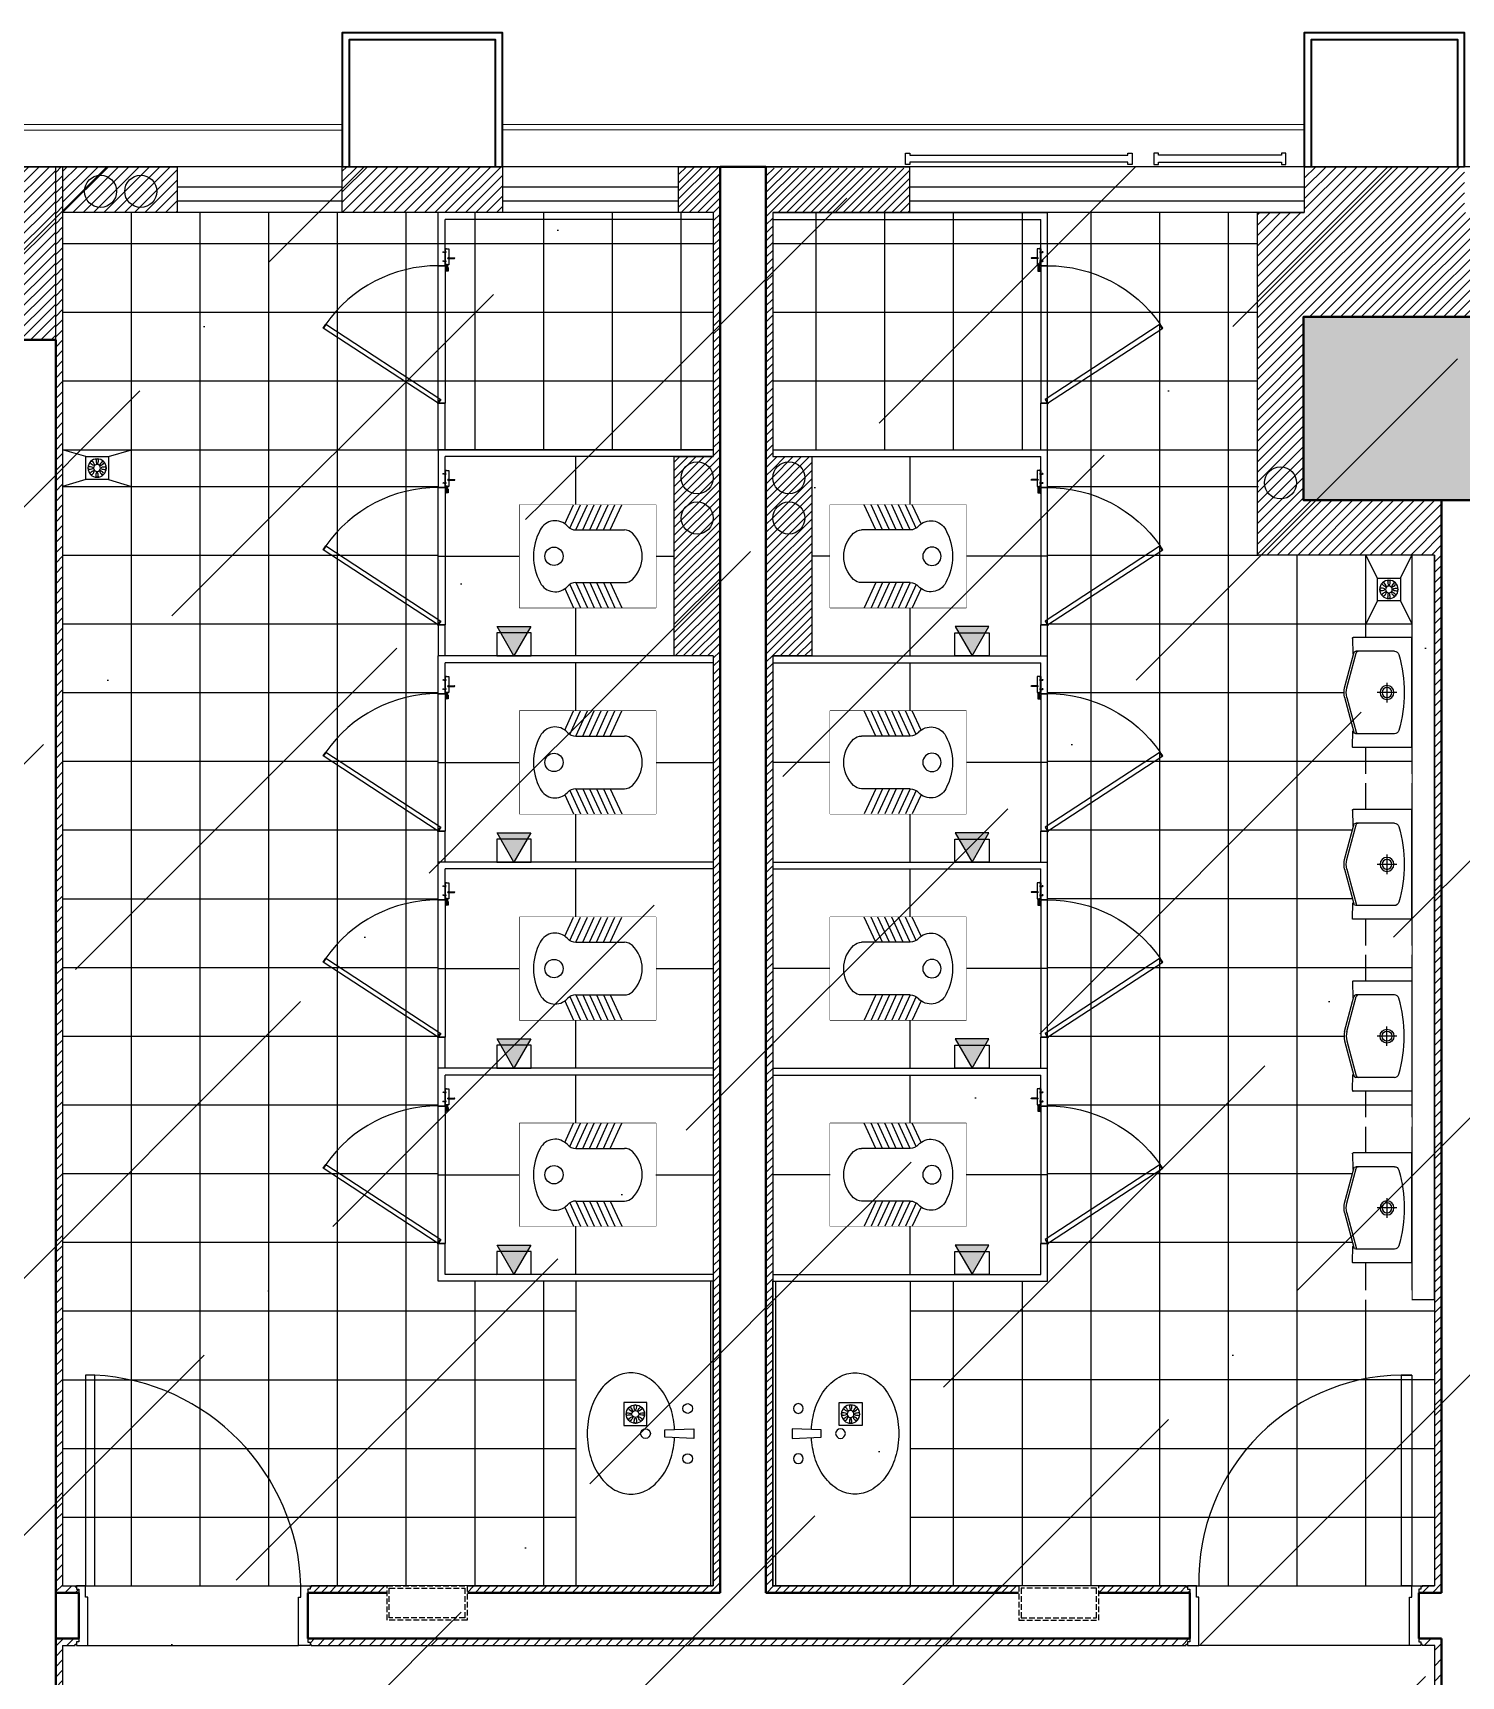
# Model space of a CAD drawing. Header units: millimetres. Extents: x 181055 to 256117, y -39966 to -14434.
# Drawn here: x 240617 to 246852, y -23078 to -15904 of the extents above; entities that cross this region are included whole.
import ezdxf

# ---------------------------------------------------------------- set-up
doc = ezdxf.new("R2010")
doc.units = ezdxf.units.MM
doc.header["$LTSCALE"] = 10
doc.linetypes.add('DASH', pattern=[0.35, 0.25, -0.1])
for name, color, linetype in [('C-窗帘_DWGshare.com', 2, 'Continuous'), ('DOOR_DWGshare.com', 31, 'Continuous'), ('E-DIM_DWGshare.com', 8, 'Continuous'), ('LVTRY_DWGshare.com', 6, 'Continuous'), ('P-0.13_DWGshare.com', 211, 'Continuous'), ('P-0.18_DWGshare.com', 5, 'Continuous'), ('p-地坪_DWGshare.com', 251, 'Continuous'), ('P-平面家具_DWGshare.com', 6, 'Continuous'), ('P-护窗栏杆_DWGshare.com', 211, 'Continuous'), ('P-洁具_DWGshare.com', 211, 'Continuous'), ('p-门套_DWGshare.com', 31, 'Continuous'), ('PUB_HATCH_DWGshare.com', 8, 'Continuous'), ('STAIR_DWGshare.com', 2, 'Continuous'), ('VPIPE-废水_DWGshare.com', 31, 'Continuous'), ('VPIPE-污水_DWGshare.com', 31, 'Continuous'), ('VPIPE-雨水_DWGshare.com', 7, 'Continuous'), ('WALL-隔墙_DWGshare.com', 5, 'Continuous'), ('装饰造型轮廓线_DWGshare.com', 5, 'Continuous')]:
    doc.layers.add(name, color=color, linetype=linetype)
for name, color, linetype, lineweight in [('WALL_DWGshare.com', 7, 'Continuous', 40), ('WINDOW_DWGshare.com', 4, 'Continuous', 18), ('型材层_DWGshare.com', 3, 'Continuous', 35)]:
    doc.layers.add(name, color=color, linetype=linetype, lineweight=lineweight)
pattern_1 = [(45, (133244.917, -562821.755), (-17.6776695, 17.6776695), [])]

# ---------------------------------------------------------------- blocks, each defined once
blk = doc.blocks.new('dd')
at = {"layer": 'WINDOW_DWGshare.com', "color": 1, "ltscale": 0.5}
for p, q in [((847084, -57563.4), (850584.1, -57563.4)), ((847084, -57587.4), (850584.1, -57587.4))]:
    blk.add_line(p, q, dxfattribs=at)
at = {"layer": 'WINDOW_DWGshare.com', "color": 1}
for p, q in [((851281.8, -57563.2), (854784.1, -57563.2)), ((851281.8, -57587.2), (854784.1, -57587.2)), ((851434.3, -57563.2), (854784.1, -57563.2)), ((851434.3, -57587.2), (854784.1, -57587.2))]:
    blk.add_line(p, q, dxfattribs=at)
at = {"layer": '型材层_DWGshare.com', "color": 1, "ltscale": 0.5}
for points in [[(851284.1, -57747.2), (851284.1, -57163.1), (850584.1, -57163.1), (850584.1, -57747.2)], [(855484.1, -57747.2), (855484.1, -57163.2), (854784.1, -57163.2), (854784.1, -57747.2)], [(851254.1, -57747.2), (851254.1, -57193.1), (850614.1, -57193.1), (850614.1, -57747.2)], [(855454.1, -57747.2), (855454.1, -57193.2), (854814.1, -57193.2), (854814.1, -57747.2)]]:
    blk.add_lwpolyline(points, dxfattribs=at)
blk = doc.blocks.new('asfgtrg')
at = {"layer": 'LVTRY_DWGshare.com', "color": 9, "lineweight": 0, "ltscale": 0.3}
blk.add_lwpolyline([(0, 0), (-595, 0), (-595, 450), (0, 450)], close=True, dxfattribs=at)
at = {"color": 9, "lineweight": 0, "ltscale": 0.3}
blk.add_wipeout([(0, 450), (-595, 450), (-595, 0), (0, 0)], dxfattribs=at).dxf.layer = 'LVTRY_DWGshare.com'
at = {"layer": 'LVTRY_DWGshare.com', "color": 251}
for p, q in [((-395.7, 340), (-445.7, 450)), ((-365.7, 340), (-415.7, 450)), ((-335.7, 340), (-385.7, 450)), ((-305.7, 340), (-355.7, 450)), ((-275.7, 340), (-325.7, 450)), ((-245.7, 340), (-295.7, 450)), ((-219.2, 347.6), (-265.7, 450)), ((-197.6, 366.2), (-235.7, 450)), ((-395.7, 110), (-445.7, 0)), ((-365.7, 110), (-415.7, 0)), ((-335.7, 110), (-385.7, 0)), ((-305.7, 110), (-355.7, 0)), ((-275.7, 110), (-325.7, 0)), ((-245.7, 110), (-295.7, 0)), ((-219.2, 102.4), (-265.7, 0)), ((-197.6, 83.8), (-235.7, 0))]:
    blk.add_line(p, q, dxfattribs=at)
at = {"layer": 'LVTRY_DWGshare.com', "color": 8}
for p, q in [((-245.7, 340), (-457.3, 340)), ((-245.7, 110), (-457.3, 110))]:
    blk.add_line(p, q, dxfattribs=at)
blk.add_circle((-150, 225), 40, dxfattribs=at)
for centre, radius, start, end in [((-155, 307.2), 72.8, 26.785, 137.60017), ((-394.8, 225), 140.2, 133.89974, 226.10026), ((-457.3, 290), 50, 90, 133.89974), ((-245.7, 390), 50, 270, 317.60017), ((-295.4, 225), 235.4, 330.75825, 29.24175), ((-457.3, 160), 50, 226.10026, 270), ((-245.7, 60), 50, 42.39983, 90), ((-155, 142.8), 72.8, 222.39983, 333.215)]:
    blk.add_arc(centre, radius, start, end, dxfattribs=at)
blk = doc.blocks.new('00555')
at = {"color": 8, "linetype": 'Continuous'}
for p, q in [((-4291512.9, 22511861), (-4291513.4, 22511861)), ((-4291512.9, 22511859.8), (-4291513.4, 22511859.8)), ((-4291512.9, 22511859.8), (-4291512.9, 22511861)), ((-4291511.1, 22511864.1), (-4291511.6, 22511864.1)), ((-4291511.1, 22511856.7), (-4291511.6, 22511856.7)), ((-4291511.1, 22511864.1), (-4291511.1, 22511856.7)), ((-4291511.1, 22511861.6), (-4291510.9, 22511861.6)), ((-4291510.9, 22511859.2), (-4291511.1, 22511859.2)), ((-4291510.9, 22511859.2), (-4291510.8, 22511858.6)), ((-4291510.8, 22511858.6), (-4291509.9, 22511862.2)), ((-4291509.9, 22511862.2), (-4291509.7, 22511861.6)), ((-4291509.7, 22511861.6), (-4291509.1, 22511861.6)), ((-4291509.6, 22511859.5), (-4291509.3, 22511861.1)), ((-4291509.1, 22511859.2), (-4291509.3, 22511859.2)), ((-4291509.1, 22511859.2), (-4291509, 22511858.6)), ((-4291509, 22511858.6), (-4291508.1, 22511862.2)), ((-4291508.1, 22511862.2), (-4291507.9, 22511861.6)), ((-4291507.9, 22511861.6), (-4291507.3, 22511861.6)), ((-4291507.8, 22511859.5), (-4291507.5, 22511861.1)), ((-4291507.3, 22511859.2), (-4291507.5, 22511859.2)), ((-4291507.3, 22511859.2), (-4291507.2, 22511858.6)), ((-4291507.2, 22511858.6), (-4291506.3, 22511862.2)), ((-4291506.3, 22511862.2), (-4291506.1, 22511861.6)), ((-4291506.1, 22511861.6), (-4291505.5, 22511861.6)), ((-4291505.5, 22511859.2), (-4291506.1, 22511859.2)), ((-4291506, 22511859.5), (-4291505.7, 22511861.1)), ((-4291505.5, 22511859.2), (-4291505.4, 22511858.6)), ((-4291505.4, 22511858.6), (-4291504.5, 22511862.2)), ((-4291504.1, 22511859.2), (-4291504.7, 22511859.2)), ((-4291504.6, 22511859.5), (-4291504.3, 22511861.1)), ((-4291504.5, 22511862.2), (-4291504.3, 22511861.6)), ((-4291504.3, 22511861.6), (-4291503.5, 22511861.6)), ((-4291504.1, 22511859.2), (-4291504, 22511858.6)), ((-4291504, 22511858.6), (-4291503.1, 22511862.2)), ((-4291500.8, 22511859.2), (-4291503.3, 22511859.2)), ((-4291503.1, 22511862.2), (-4291502.9, 22511861.6)), ((-4291502.9, 22511861.6), (-4291500.8, 22511861.6)), ((-4291500.8, 22511861.6), (-4291502.8, 22511860)), ((-4291499.8, 22511860.1), (-4291502.5, 22511859.4)), ((-4291499.4, 22511860.4), (-4291500.8, 22511861.6)), ((-4291499.4, 22511860.4), (-4291500.8, 22511859.2))]:
    blk.add_line(p, q, dxfattribs=at)
for centre, major_axis, start_param, end_param in [((-4291508.8, 22511861.3), (1.95, -4.16), 3.860206, 4.319788), ((-4291508.8, 22511859.6), (4.16, 1.95), 2.657788, 3.11737), ((-4291511.3, 22511862.3), (1.69, 0.79), 1.283706, 2.241046), ((-4291511.3, 22511858.5), (0.79, -1.69), 4.73653, 5.69387), ((-4291502.5, 22511859.8), (0.288, 0.135), 2.012045, 4.50224)]:
    blk.add_ellipse(centre, major_axis=major_axis, ratio=1, start_param=start_param, end_param=end_param, dxfattribs=at)
blk = doc.blocks.new('dfsdfd')
at = {"layer": 'DOOR_DWGshare.com'}
h = blk.add_hatch(color=15, dxfattribs=at)
edge = h.paths.add_edge_path()
edge.add_arc((131667.7, 267771.7), 1.5, -199.89282, 160.10718)
blk.add_hatch(color=9, dxfattribs=at).paths.add_polyline_path([(131624.7, 267137.8, -0.414214), (131623.7, 267136.8), (131595.7, 267136.8, -0.414214), (131594.7, 267137.8), (131594.7, 267138.8, -0.414214), (131595.7, 267139.8), (131624.7, 267139.8)])
at = {"layer": 'DOOR_DWGshare.com', "linetype": 'Continuous'}
blk.add_line((131666.2, 267771.7), (131636.2, 267771.7), dxfattribs=at)
at = {"layer": 'DOOR_DWGshare.com', "color": 211}
blk.add_line((131636.2, 267771.7), (131666.2, 267771.7), dxfattribs=at)
at = {"layer": 'DOOR_DWGshare.com', "color": 1}
for p, q in [((131667.8, 267770.6), (131656.9, 267753.8)), ((132166.8, 267444.6), (132155.9, 267427.9))]:
    blk.add_line(p, q, dxfattribs=at)
at = {"layer": 'DOOR_DWGshare.com', "color": 9}
for p, q in [((131619.7, 267166.8), (131635.2, 267166.8)), ((131619.7, 267139.8), (131619.7, 267166.8)), ((131622.6, 267178.5), (131622.6, 267194.4)), ((131622.6, 267194.4), (131633.9, 267194.4)), ((131624.7, 267178.5), (131622.6, 267178.5)), ((131624.7, 267190.3), (131624.7, 267166.8)), ((131629.2, 267191.3), (131625.7, 267191.3)), ((131630.2, 267190.3), (131630.2, 267166.8)), ((131633.9, 267178.5), (131630.2, 267178.5)), ((131594.7, 267138.8), (131594.7, 267137.8)), ((131624.7, 267139.8), (131595.7, 267139.8)), ((131623.7, 267136.8), (131595.7, 267136.8)), ((131619.7, 267096.8), (131619.7, 267136.8)), ((131635.2, 267096.8), (131619.7, 267096.8)), ((131624.7, 267139.8), (131624.7, 267137.8))]:
    blk.add_line(p, q, dxfattribs=at)
at = {"layer": 'DOOR_DWGshare.com', "color": 15}
for p, q in [((131625.1, 267191.1), (131625.1, 267166.8)), ((131625.9, 267191.3), (131625.9, 267166.8)), ((131627.8, 267191.3), (131627.8, 267166.8)), ((131629.1, 267191.3), (131629.1, 267166.8)), ((131629.8, 267191), (131629.8, 267166.8))]:
    blk.add_line(p, q, dxfattribs=at)
at = {"layer": 'DOOR_DWGshare.com', "color": 15, "const_width": 1}
for points in [[(131666.2, 267777.2), (131666.2, 267771.7), (131636.2, 267771.7), (131636.2, 267777.2)], [(131666.2, 267771.7), (131636.2, 267771.7)], [(131666.2, 267766.2), (131666.2, 267771.7), (131636.2, 267771.7), (131636.2, 267766.2)], [(131670.8, 267768.6), (131666.2, 267771.6), (131655.3, 267754.9), (131659.9, 267751.9)]]:
    blk.add_lwpolyline(points, dxfattribs=at)
at = {"layer": 'DOOR_DWGshare.com', "color": 211}
blk.add_lwpolyline([(131666.2, 267771.7), (131666.2, 267171.7), (131636.2, 267171.7), (131636.2, 267771.7)], close=True, dxfattribs=at)
at = {"layer": 'DOOR_DWGshare.com'}
blk.add_lwpolyline([(131666.2, 267771.6), (132168.5, 267443.5), (132157.6, 267426.8), (131655.2, 267754.9)], close=True, dxfattribs=at)
at = {"layer": 'DOOR_DWGshare.com', "color": 9}
for points in [[(131635.2, 267166.8), (131628.1, 267166.8), (131628.1, 267165.9), (131635.2, 267165.9)], [(131636.2, 267176.3), (131636.2, 267197.1), (131633.9, 267197.1), (131633.9, 267176.3)], [(131635.2, 267096.8), (131636.2, 267096.8), (131636.2, 267166.8), (131635.2, 267166.8)], [(131630.6, 267096.8), (131636.2, 267096.8), (131636.2, 267096), (131630.6, 267096)]]:
    blk.add_lwpolyline(points, close=True, dxfattribs=at)
at = {"layer": 'DOOR_DWGshare.com', "color": 15}
blk.add_circle((131667.7, 267771.7), 1.5, dxfattribs=at)
at = {"layer": 'DOOR_DWGshare.com', "color": 1}
blk.add_arc((131666.2, 267771.6), 600.3, 270, 324.94518, dxfattribs=at)
at = {"layer": 'DOOR_DWGshare.com', "color": 9}
for centre, start, end in [((131625.7, 267190.3), 90, 180), ((131629.2, 267190.3), 0, 90), ((131595.7, 267138.8), 90, 180), ((131595.7, 267137.8), 180, 270), ((131623.7, 267137.8), 270, 0)]:
    blk.add_arc(centre, 1, start, end, dxfattribs=at)
at = {"layer": 'P-平面家具_DWGshare.com', "linetype": 'Continuous'}
blk.add_line((131666.2, 267171.7), (131636.2, 267171.7), dxfattribs=at)
at = {"layer": 'P-平面家具_DWGshare.com', "color": 211}
blk.add_line((131636.2, 267171.7), (131666.2, 267171.7), dxfattribs=at)
at = {"layer": 'P-平面家具_DWGshare.com', "color": 15, "const_width": 1}
for points in [[(131666.2, 267177.2), (131666.2, 267171.7), (131636.2, 267171.7), (131636.2, 267177.2)], [(131666.2, 267166.2), (131666.2, 267171.7), (131636.2, 267171.7), (131636.2, 267166.2)]]:
    blk.add_lwpolyline(points, dxfattribs=at)
at = {"layer": 'DOOR_DWGshare.com', "color": 15}
for p in [(4423146.2, -22244708.7), (4423146.2, -22244748.5)]:
    blk.add_blockref('00555', p, dxfattribs=at)
blk = doc.blocks.new('TO-01009')
at = {"layer": 'P-0.13_DWGshare.com'}
blk.add_lwpolyline([(20, 155), (15, 35), (-15, 35), (-20, 155), (20, 155)], dxfattribs=at)
for points in [[(-16.7, 75, 0.060486), (-98.9, 61, 0.083742), (-176.8, 22.7, 0.10658), (-232.5, -39, 0.13126), (-250, -104.6, 0.13126), (-232.5, -170.2, 0.10658), (-176.8, -231.9, 0.083742), (-98.9, -270.2, 0.072586), (0, -284.6, 0.072586), (98.9, -270.2, 0.083742), (176.8, -231.9, 0.10658), (232.5, -170.2, 0.13126), (250, -104.6, 0.13126)], [(250, -104.6, 0.13126), (232.5, -39, 0.10658), (176.8, 22.7, 0.083742), (98.9, 61, 0.060486), (16.7, 75, 0.072586)]]:
    blk.add_lwpolyline(points, format="xyb", dxfattribs=at)
for centre in [(-103.1, 129.4), (103.1, 129.4), (0, -44.6)]:
    blk.add_circle(centre, 20, dxfattribs=at)
blk = doc.blocks.new('A$C6BB7366D')
at = {"color": 8}
for p, q in [((20.9, 71.1), (20.2, 72.6)), ((20.9, 71.1), (20.2, 72.6)), ((28.3, 78.5), (26.8, 79.2)), ((28.3, 78.5), (26.8, 79.2)), ((44.3, 85.6), (45, 87)), ((44.3, 85.6), (45, 87)), ((54.8, 85.6), (54.2, 87)), ((54.8, 85.6), (54.2, 87)), ((71.1, 79.1), (72.6, 79.8)), ((71.1, 79.1), (72.6, 79.8)), ((78.5, 71.7), (79.2, 73.2)), ((78.5, 71.7), (79.2, 73.2)), ((14.4, 54.8), (13, 54.2)), ((14.4, 54.8), (13, 54.2)), ((14.4, 44.3), (13, 45)), ((14.4, 44.3), (13, 45)), ((21.5, 28.3), (20.8, 26.8)), ((21.5, 28.3), (21.3, 27.9)), ((45.2, 14.4), (45.8, 13)), ((45.2, 14.4), (45.8, 13)), ((55.7, 14.4), (55, 13)), ((55.7, 14.4), (55, 13)), ((79.1, 28.9), (79.8, 27.4)), ((79.1, 28.9), (79.8, 27.4)), ((85.6, 55.7), (87, 55)), ((85.6, 55.7), (87, 55)), ((85.6, 45.2), (87, 45.8)), ((85.6, 45.2), (87, 45.8))]:
    blk.add_line(p, q, dxfattribs=at)
blk.add_lwpolyline([(36, 0), (100, 0), (100, 100), (0, 100), (0, 28.5)])
at = {"color": 51}
blk.add_lwpolyline([(0, 0), (100, 0), (100, 100), (0, 100), (0, 0)], dxfattribs=at)
at = {"color": 8}
for centre, radius in [((50, 50), 40.1), ((50, 50.4), 15), ((50, 50.4), 15)]:
    blk.add_circle(centre, radius, dxfattribs=at)
for centre, start, end in [((24.9, 74.5), 67.64006, 202.35994), ((24.9, 74.5), 67.64006, 202.35994), ((49.6, 85.1), 22.64006, 157.35994), ((49.6, 85.1), 22.64006, 157.35994), ((74.5, 75.1), 337.64006, 112.35994), ((74.5, 75.1), 337.64006, 112.35994), ((14.9, 49.6), 112.64006, 247.35994), ((14.9, 49.6), 112.64006, 247.35994), ((25.5, 24.9), 157.64006, 292.35994), ((50.4, 14.9), 202.64006, 337.35994), ((50.4, 14.9), 202.64006, 337.35994), ((75.1, 25.5), 247.64006, 22.35994), ((75.1, 25.5), 247.64006, 22.35994), ((85.1, 50.4), 292.64006, 67.35994), ((85.1, 50.4), 292.64006, 67.35994)]:
    blk.add_arc(centre, 5, start, end, dxfattribs=at)
at = {"color": 8, "extrusion": (0, 0, -1)}
for centre, major_axis, start_param, end_param in [((24.6, 74.8), (12.9, -12.9), -1.570796, 1.570796), ((24.6, 74.8), (12.9, -12.9), -1.570796, 1.570796), ((49.6, 85.6), (0, -18.3), -1.570796, 1.570796), ((49.6, 85.6), (0, -18.3), -1.570796, 1.570796), ((74.8, 75.4), (12.9, 12.9), 1.570796, 4.712389), ((74.8, 75.4), (12.9, 12.9), 1.570796, 4.712389), ((14.4, 49.6), (18.3, 0), 4.712389, 7.853982), ((14.4, 49.6), (18.3, 0), 4.712389, 7.853982), ((25.2, 24.6), (12.9, 12.9), -1.570796, 1.570796), ((25.2, 24.6), (12.9, 12.9), -1.570796, 1.409631), ((50.4, 14.4), (0, -18.3), 1.570796, 4.712389), ((50.4, 14.4), (0, -18.3), 1.570796, 4.712389), ((75.4, 25.2), (12.9, -12.9), 1.570796, 4.712389), ((75.4, 25.2), (12.9, -12.9), 1.570796, 4.712389), ((85.6, 50.4), (18.3, 0), 1.570796, 4.712389), ((85.6, 50.4), (18.3, 0), 1.570796, 4.712389)]:
    blk.add_ellipse(centre, major_axis=major_axis, ratio=0.286893, start_param=start_param, end_param=end_param, dxfattribs=at)
blk = doc.blocks.new('A$C06564EEC')
at = {"color": 251}
blk.add_wipeout([(0, 150), (0, 0), (350, 0), (350, 150)], dxfattribs=at).dxf.layer = 'WALL-隔墙_DWGshare.com'
at = {"layer": 'WALL-隔墙_DWGshare.com', "color": 9, "linetype": 'DASH', "ltscale": 10}
for points in [[(350, 0), (350, 150), (0, 150), (0, 0)], [(340, 10), (340, 140), (10, 140), (10, 10)]]:
    blk.add_lwpolyline(points, close=True, dxfattribs=at)
blk = doc.blocks.new('A$C4B4C72DB')
at = {"color": 9}
blk.add_wipeout([(42.4, 409.2), (40.4, 407.4), (38.4, 409.1), (36.2, 475.5), (37.2, 478.6), (40.2, 480), (295.6, 480), (295.6, 0), (40.2, 0), (37.2, 1.4), (36.2, 4.5), (38.4, 70.9), (40.4, 72.6), (42.4, 70.8), (2.7, 219.4), (0.3, 232.8), (0, 240), (0.3, 247.3), (2.7, 260.6)], dxfattribs=at).dxf.layer = 'LVTRY_DWGshare.com'
blk = doc.blocks.new('A$C2D8D7E46')
at = {"layer": 'LVTRY_DWGshare.com', "color": 8}
for p, q in [((36.2, 475.5), (38.4, 409.1)), ((295.6, 480), (40.2, 480)), ((295.6, 480), (295.6, 0)), ((2.7, 260.6), (43.3, 412.6)), ((12.3, 260.9), (53.3, 412.6)), ((220.1, 420), (51.2, 420)), ((2.7, 219.4), (43.3, 67.4)), ((12.3, 219.1), (53.3, 67.4)), ((230.3, 240), (144.7, 240)), ((187.5, 197.2), (187.5, 282.8)), ((36.2, 4.5), (38.4, 70.9)), ((295.6, 0), (40.2, 0)), ((220.1, 60), (51.2, 60))]:
    blk.add_line(p, q, dxfattribs=at)
for radius in [30.5, 21.8]:
    blk.add_circle((187.5, 240), radius, dxfattribs=at)
for centre, radius, start, end in [((40.2, 476), 4, 90, 187.67329), ((40.4, 409.4), 2, 187.67329, 355.41839), ((51.2, 412), 8, 90, 175.41839), ((61.2, 412), 8, 90, 175.41839), ((220.1, 400), 20, 15.86403, 90), ((-342.9, 240), 605.3, 344.13597, 15.86403), ((80, 240), 80, 165.05694, 194.94306), ((89.5, 240), 80, 164.88861, 195.11139), ((40.4, 70.6), 2, 4.58161, 172.32671), ((220.1, 80), 20, 270, 344.13597), ((40.2, 4), 4, 172.32671, 270), ((51.2, 68), 8, 184.58161, 270), ((61.2, 68), 8, 184.58161, 270)]:
    blk.add_arc(centre, radius, start, end, dxfattribs=at)
blk = doc.blocks.new('A$C0AE02535')
at = {"layer": 'LVTRY_DWGshare.com'}
blk.add_blockref('A$C4B4C72DB', (0, 0), dxfattribs=at)
blk.add_blockref('A$C2D8D7E46', (0, 0), dxfattribs=at)
blk = doc.blocks.new('A$C4CC743D4')
at = {"layer": 'P-0.18_DWGshare.com', "ltscale": 0.5}
for points in [[(2878.7, 704.1), (2708.7, 704.1), (2708.7, 1574.1), (2878.7, 1574.1)], [(3138.7, 1574.1), (3308.7, 1574.1), (3308.7, 704.1), (3138.7, 704.1)]]:
    blk.add_lwpolyline(points, dxfattribs=at)
at = {"layer": 'VPIPE-废水_DWGshare.com', "linetype": 'Continuous'}
for centre in [(2808.7, 1481.6), (3208.7, 1481.6)]:
    blk.add_circle(centre, 70, dxfattribs=at)
at = {"layer": 'VPIPE-污水_DWGshare.com', "linetype": 'Continuous'}
for centre in [(2808.7, 1306.1), (3208.7, 1306.1)]:
    blk.add_circle(centre, 70, dxfattribs=at)

msp = doc.modelspace()

# ---------------------------------------------------------------- hatches: boundary and pattern name
h = msp.add_hatch()
h.set_pattern_fill('ANSI31', color=8, scale=15, style=0)
h.set_pattern_definition([(45, (245617.3, -24624.03), (-33.676, 33.676), [])])
h.paths.add_polyline_path([(246667.6, -22913.9), (246767.3, -22914), (246767.3, -24624), (245617.3, -24624), (245617.3, -24594), (246737.3, -24594), (246737.3, -22944), (246682.1, -22944), (246682.1, -22939), (246677.1, -22939), (246677.1, -22929), (246667.1, -22929)])
at = {"layer": 'p-地坪_DWGshare.com', "ltscale": 0.5}
h = msp.add_hatch(dxfattribs=at)
h.set_pattern_fill('_USER', color=251, scale=300, style=0, double=1, pattern_type=0)
h.set_pattern_definition([(0, (241047.25, -17723.97), (0, 300), []), (90, (241047.25, -17723.97), (-300, 2e-14), [])])
h.paths.add_polyline_path([(240747.2, -17724), (240747.2, -16688.1), (241241.4, -16688.1), (241247.2, -16688.1), (243587.2, -16688.1), (243587.2, -17724)])
h = msp.add_hatch(dxfattribs=at)
h.set_pattern_fill('_USER', color=251, scale=300, style=0, double=1, pattern_type=0)
h.set_pattern_definition([(0, (245836.75, -17723.97), (0, 300), []), (90, (245836.75, -17723.97), (-300, 2e-14), [])])
h.paths.add_polyline_path([(245963.9, -17724), (245963.9, -16688.1), (243847.2, -16688.1), (243847.2, -17724)])
h = msp.add_hatch(dxfattribs=at)
h.set_pattern_fill('_USER', color=251, scale=300, style=0, double=1, pattern_type=0)
h.set_pattern_definition([(0, (240747.25, -22684.04), (0, 300), []), (90, (240747.25, -22684.04), (-300, 2e-14), [])])
h.paths.add_polyline_path([(240747.2, -17724), (240747.2, -22684), (243587.2, -22684), (243587.2, -21354), (242387.2, -21354), (242387.3, -17724)])
h = msp.add_hatch(dxfattribs=at)
h.set_pattern_fill('_USER', color=251, scale=300, style=0, double=1, pattern_type=0)
h.set_pattern_definition([(0, (246736.75, -22683.94), (0, 300), []), (90, (246736.75, -22683.94), (-300, 2e-14), [])])
h.paths.add_polyline_path([(245967.3, -17724), (245047.2, -17724), (245047.2, -21354), (243847.2, -21354), (243847.2, -22684), (246736.7, -22683.9), (246736.7, -21338.9), (246636.7, -21338.9), (246636.7, -18113.8), (246636.7, -18183.9), (245967.3, -18183.9)])
at = {"layer": 'WALL-隔墙_DWGshare.com', "ltscale": 0.5}
h = msp.add_hatch(dxfattribs=at)
h.set_pattern_fill('ANSI31', color=251, scale=10, style=0)
h.set_pattern_definition([(45, (240517.25, -17244.207), (-22.4506, 22.4506), [])])
h.paths.add_polyline_path([(240517.3, -16488.7), (240717.3, -16488.7), (240717.3, -17244.2), (240517.3, -17244.2)])
h = msp.add_hatch(dxfattribs=at)
h.set_pattern_fill('ANSI31', color=251, scale=10, style=0)
h.set_pattern_definition([(45, (418666.136, 112269.18), (-22.4506403, 22.4506403), [])])
h.paths.add_polyline_path([(240717.1, -16488.7), (240747.2, -16488.7), (240747.3, -22683.9), (240817.2, -22684), (240817.2, -22713.9), (240717.3, -22713.9)])
h = msp.add_hatch(dxfattribs=at)
h.set_pattern_fill('ANSI31', color=251, scale=10, style=0)
h.set_pattern_definition([(45, (240747.248, -16688.08), (-22.4506, 22.4506), [])])
h.paths.add_polyline_path([(240747.2, -16488.7), (241247.2, -16488.7), (241247.2, -16688.1), (240747.2, -16688.1)])
h = msp.add_hatch(dxfattribs=at)
h.set_pattern_fill('ANSI31', color=251, scale=200, style=0)
h.set_pattern_definition(pattern_1)
h.paths.add_polyline_path([(243587.2, -17314), (243587.2, -17754), (243417.3, -17754), (243417.3, -18624), (243557.6, -18624), (243587.2, -18624), (243587.2, -22684), (241832.3, -22684), (241832.3, -22689), (241827.3, -22689), (241827.3, -22699), (241817.3, -22699), (241817.3, -22714), (243617.2, -22714), (243617.2, -16488.1), (243847.2, -16488.1), (243594.7, -16488.1), (243587.2, -16488.1), (243434.2, -16488.1), (243434.2, -16688.1), (243587.2, -16688.1), (243587.2, -17314)])
h = msp.add_hatch(dxfattribs=at)
h.set_pattern_fill('ANSI31', color=251, scale=10, style=0)
h.set_pattern_definition([(45, (241967.357, -16688.08), (-22.4506, 22.4506), [])])
h.paths.add_polyline_path([(241967.4, -16488.1), (242667.4, -16488.1), (242667.4, -16688.1), (241967.4, -16688.1)])
h = msp.add_hatch(dxfattribs=at)
h.set_pattern_fill('ANSI31', color=251, scale=200, style=0)
h.set_pattern_definition(pattern_1)
h.paths.add_polyline_path([(243847.3, -17314), (243847.2, -18624), (244017.2, -18624), (244017.2, -17754), (243847.2, -17754), (243847.2, -22684), (245652.3, -22683.9), (245652.3, -22688.9), (245657.3, -22688.9), (245657.3, -22698.9), (245667.3, -22698.9), (245667.3, -22714), (243817.3, -22714), (243817.2, -16494), (244444.2, -16494), (244444.2, -16688.1), (243847.2, -16688.1), (243847.2, -17314)])
h = msp.add_hatch(dxfattribs=at)
h.set_pattern_fill('ANSI31', color=251, scale=10, style=0)
h.set_pattern_definition([(45, (245964.254, -22714.036), (-22.45064, 22.45064), [])])
h.paths.add_polyline_path([(246167.4, -16488.1), (246867.4, -16488.1), (246867.4, -16688.1), (247264, -16688.1), (247264, -17944.2), (246967.3, -17944.2), (246967.3, -17144), (246163.9, -17144), (246163.9, -17944), (246767.3, -17944), (246767.3, -22714), (246667.3, -22714), (246667.1, -22698.9), (246677.1, -22698.9), (246677.1, -22688.9), (246682.1, -22688.9), (246682.1, -22684), (246736.7, -22683.9), (246736.7, -18183.9), (245964.3, -18183.9), (245964.3, -16688.1), (246167.4, -16688.1)])
h = msp.add_hatch(dxfattribs=at)
h.set_pattern_fill('ANSI31', color=251, scale=10, style=0)
h.set_pattern_definition([(45, (178612.733, -38219.845), (-22.45064, 22.45064), [])])
h.paths.add_polyline_path([(240717.2, -22914), (240817.3, -22914), (240817.3, -22929), (240807.3, -22929), (240807.3, -22939), (240802.3, -22939), (240802.3, -22944), (240747.2, -22944), (240747.2, -25213.9), (240747.2, -25226.5), (240747.2, -25219), (240717.2, -25219)])
h = msp.add_hatch(dxfattribs=at)
h.set_pattern_fill('ANSI31', color=251, scale=10, style=0)
h.set_pattern_definition([(45, (241817.25, -22944.036), (-22.45064, 22.45064), [])])
h.paths.add_polyline_path([(241817.3, -22914), (245667.3, -22914), (245667.3, -22944), (241832.3, -22944.1), (241832.3, -22939.1), (241827.3, -22939.1), (241827.3, -22929.1), (241817.3, -22929.1)])

# ---------------------------------------------------------------- linework, layer by layer
at = {"layer": 'C-窗帘_DWGshare.com', "color": 2}
for points in [[(244446.2, -16468.5), (244446.2, -16478.5), (244426.2, -16478.5), (244426.2, -16428.5), (244446.2, -16428.5), (244446.2, -16438.5), (245396.8, -16438.5), (245396.8, -16428.5), (245416.8, -16428.5), (245416.8, -16478.5), (245396.8, -16478.5), (245396.8, -16468.5), (244446.2, -16468.5)], [(246067.6, -16468.5), (246067.6, -16478.5), (246087.6, -16478.5), (246087.6, -16428.5), (246067.6, -16428.5), (246067.6, -16438.5), (245531.1, -16438.5), (245531.1, -16428.5), (245511.1, -16428.5), (245511.1, -16478.5), (245531.1, -16478.5), (245531.1, -16468.5), (246067.6, -16468.5)]]:
    msp.add_lwpolyline(points, dxfattribs=at)
at = {"layer": 'DOOR_DWGshare.com'}
for points in [[(240887.2, -22683.9), (240887.2, -21763.9), (240847.2, -21763.9), (240847.2, -22683.9)], [(246637.2, -22683.9), (246592.2, -22683.9), (246592.2, -21763.9), (246637.2, -21763.9)]]:
    msp.add_lwpolyline(points, close=True, dxfattribs=at)
at = {"layer": 'DOOR_DWGshare.com', "color": 1}
for centre, radius, start, end in [((240837.5, -22712.9), 950.2, 1.74447, 87.00335), ((246605.4, -22661.8), 898.4, 87.97253, 181.41913)]:
    msp.add_arc(centre, radius, start, end, dxfattribs=at)
at = {"layer": 'LVTRY_DWGshare.com'}
for p, q in [((242387.2, -16921), (242387.2, -16688.1)), ((243587.3, -16688.1), (242387.2, -16688.1)), ((243847.2, -16688.1), (245047.2, -16688.1)), ((245047.2, -16921), (245047.2, -16688.1)), ((242417.2, -16921), (242417.2, -16718.1)), ((243587.3, -16718.1), (242417.2, -16718.1)), ((243847.2, -16718.1), (245017.2, -16718.1)), ((245017.2, -16921), (245017.2, -16718.1)), ((242417.2, -16921), (242387.2, -16921)), ((245017.2, -16921), (245047.2, -16921)), ((242417.2, -17521), (242387.2, -17521)), ((242387.2, -17724), (242387.2, -17521)), ((242417.2, -17724), (242417.2, -17521)), ((245017.2, -17521), (245047.2, -17521)), ((245017.2, -17724), (245017.2, -17521)), ((245047.2, -17724), (245047.2, -17521)), ((242387.3, -17889), (242387.3, -17724)), ((243587.3, -17724), (242387.3, -17724)), ((242417.3, -17889), (242417.3, -17754)), ((243587.3, -17754), (242417.3, -17754)), ((243847.2, -17724), (245047.2, -17724)), ((243847.2, -17754), (245017.2, -17754)), ((245017.2, -17889), (245017.2, -17754)), ((245047.2, -17889), (245047.2, -17724)), ((242417.3, -17889), (242387.3, -17889)), ((245017.2, -17889), (245047.2, -17889)), ((242417.3, -18489), (242387.3, -18489)), ((242387.3, -18624), (242387.3, -18489)), ((242417.3, -18624), (242417.3, -18489)), ((245017.2, -18489), (245047.2, -18489)), ((245017.2, -18624), (245017.2, -18489)), ((245047.2, -18624), (245047.2, -18489)), ((242387.2, -18789), (242387.2, -18624)), ((243587.2, -18624), (242387.2, -18624)), ((243847.2, -18624), (245047.2, -18624)), ((245047.2, -18789), (245047.2, -18624)), ((242417.2, -18789), (242417.2, -18654)), ((243587.2, -18654), (242417.2, -18654)), ((243847.2, -18654), (245017.2, -18654)), ((245017.2, -18789), (245017.2, -18654)), ((242417.2, -18789), (242387.2, -18789)), ((245017.2, -18789), (245047.2, -18789)), ((242417.2, -19389), (242387.2, -19389)), ((242387.2, -19524), (242387.2, -19389)), ((242417.2, -19524), (242417.2, -19389)), ((245017.2, -19389), (245047.2, -19389)), ((245017.2, -19524), (245017.2, -19389)), ((245047.2, -19524), (245047.2, -19389)), ((242387.2, -19689), (242387.2, -19524)), ((243587.2, -19524), (242387.2, -19524)), ((242417.2, -19689), (242417.2, -19554)), ((243587.2, -19554), (242417.2, -19554)), ((243847.2, -19524), (245047.2, -19524)), ((243847.2, -19554), (245017.2, -19554)), ((245017.2, -19689), (245017.2, -19554)), ((245047.2, -19689), (245047.2, -19524)), ((242417.2, -19689), (242387.2, -19689)), ((245017.2, -19689), (245047.2, -19689)), ((242417.2, -20289), (242387.2, -20289)), ((242387.2, -20424), (242387.2, -20289)), ((242417.2, -20424), (242417.2, -20289)), ((245017.2, -20289), (245047.2, -20289)), ((245017.2, -20424), (245017.2, -20289)), ((245047.2, -20424), (245047.2, -20289)), ((243587.2, -20424), (242387.2, -20424)), ((242387.2, -20589), (242387.2, -20424)), ((243847.2, -20424), (245047.2, -20424)), ((245047.2, -20589), (245047.2, -20424)), ((243587.2, -20454), (242417.2, -20454)), ((242417.2, -20589), (242417.2, -20454)), ((243847.2, -20454), (245017.2, -20454)), ((245017.2, -20589), (245017.2, -20454)), ((242417.2, -20589), (242387.2, -20589)), ((245017.2, -20589), (245047.2, -20589)), ((242387.2, -21354), (242387.2, -21189)), ((242417.2, -21189), (242387.2, -21189)), ((242417.2, -21324), (242417.2, -21189)), ((245017.2, -21324), (245017.2, -21189)), ((245017.2, -21189), (245047.2, -21189)), ((245047.2, -21354), (245047.2, -21189)), ((243587.2, -21354), (242387.2, -21354)), ((243587.2, -21324), (242417.2, -21324)), ((243847.2, -21324), (245017.2, -21324)), ((243847.2, -21354), (245047.2, -21354))]:
    msp.add_line(p, q, dxfattribs=at)
at = {"layer": 'LVTRY_DWGshare.com', "color": 8}
for points in [[(242790.9, -18496.3), (242717.3, -18623.8), (242643.6, -18496.3)], [(244643.6, -18496.3), (244717.2, -18623.8), (244790.9, -18496.3)], [(242790.9, -19396.3), (242717.2, -19523.8), (242643.6, -19396.3)], [(244643.6, -19396.3), (244717.2, -19523.8), (244790.9, -19396.3)], [(242790.9, -20296.3), (242717.2, -20423.8), (242643.6, -20296.3)], [(244643.6, -20296.3), (244717.2, -20423.8), (244790.9, -20296.3)], [(242790.9, -21196.3), (242717.2, -21323.8), (242643.6, -21196.3)], [(244643.6, -21196.3), (244717.2, -21323.8), (244790.9, -21196.3)]]:
    msp.add_lwpolyline(points, close=True, dxfattribs=at)
at = {"layer": 'LVTRY_DWGshare.com'}
for points in [[(242792.3, -18623.8), (242792.3, -18523.8), (242642.3, -18523.8), (242642.3, -18624)], [(244642.2, -18623.8), (244642.2, -18523.8), (244792.2, -18523.8), (244792.2, -18624)], [(242792.2, -19523.8), (242792.2, -19423.8), (242642.2, -19423.8), (242642.2, -19524)], [(244642.2, -19523.8), (244642.2, -19423.8), (244792.2, -19423.8), (244792.2, -19524)], [(242792.2, -20423.8), (242792.2, -20323.8), (242642.2, -20323.8), (242642.2, -20424)], [(244642.2, -20423.8), (244642.2, -20323.8), (244792.2, -20323.8), (244792.2, -20424)], [(242792.2, -21323.8), (242792.2, -21223.8), (242642.2, -21223.8), (242642.2, -21324)], [(244642.2, -21323.8), (244642.2, -21223.8), (244792.2, -21223.8), (244792.2, -21324)]]:
    msp.add_lwpolyline(points, close=True, dxfattribs=at)
at = {"layer": 'LVTRY_DWGshare.com', "color": 8}
for points in [[(242717.3, -18623.8), (242790.9, -18496.3), (242643.6, -18496.3)], [(244717.2, -18623.8), (244643.6, -18496.3), (244790.9, -18496.3)], [(242717.2, -19523.8), (242790.9, -19396.3), (242643.6, -19396.3)], [(244717.2, -19523.8), (244643.6, -19396.3), (244790.9, -19396.3)], [(242717.2, -20423.8), (242790.9, -20296.3), (242643.6, -20296.3)], [(244717.2, -20423.8), (244643.6, -20296.3), (244790.9, -20296.3)], [(242717.2, -21323.8), (242790.9, -21196.3), (242643.6, -21196.3)], [(244717.2, -21323.8), (244643.6, -21196.3), (244790.9, -21196.3)]]:
    msp.add_solid(points, dxfattribs=at)
at = {"layer": 'P-0.13_DWGshare.com', "color": 4}
msp.add_lwpolyline([(243847.2, -21354), (243859.2, -21354), (243859.3, -22684), (243847.3, -22684)], close=True, dxfattribs=at)
at = {"layer": 'P-0.18_DWGshare.com', "ltscale": 0.5}
for p, q in [((243434.2, -16488.1), (244444.2, -16488.1)), ((243434.2, -16488.1), (243434.2, -16688.1)), ((243587.2, -16488.1), (243617.2, -16488.1)), ((243817.2, -16488.1), (243847.2, -16488.1)), ((244444.2, -16488.1), (244444.2, -16688.1)), ((246167.4, -16488.1), (246167.4, -16688.1)), ((246167.4, -16488.1), (246867.4, -16488.1)), ((243587.3, -16688.1), (243434.2, -16688.1)), ((243587.2, -16688.1), (243587.2, -17754)), ((243847.2, -16688.1), (243847.2, -17754)), ((244444.2, -16688.1), (243847.2, -16688.1)), ((245963.9, -18183.9), (245963.9, -16688.1)), ((245964.3, -16688.1), (246167.4, -16688.1)), ((246736.7, -18183.9), (245963.9, -18183.9)), ((241832.3, -22689), (241827.3, -22689)), ((241832.3, -22684), (241832.3, -22689)), ((245652.3, -22683.9), (245652.3, -22688.9)), ((245652.3, -22688.9), (245657.3, -22688.9)), ((241832.3, -22939.1), (241827.3, -22939.1)), ((241832.3, -22944.1), (241832.3, -22939.1)), ((241832.3, -22944.1), (245652.3, -22944)), ((245652.3, -22944), (245652.3, -22939)), ((245652.3, -22939), (245657.3, -22939))]:
    msp.add_line(p, q, dxfattribs=at)
at = {"layer": 'p-地坪_DWGshare.com', "color": 9, "ltscale": 0.5}
for p, q in [((240747.2, -17724), (242387.3, -17724)), ((245047.2, -17724), (245963.9, -17724))]:
    msp.add_line(p, q, dxfattribs=at)
at = {"layer": 'p-地坪_DWGshare.com', "ltscale": 0.5}
for p, q in [((240847.7, -17754), (240747.2, -17724)), ((240947.7, -17754), (241047.2, -17724)), ((240847.7, -17854), (240747.2, -17884)), ((240947.7, -17854), (241047.2, -17884)), ((246487.2, -18283.9), (246436.7, -18183.9)), ((246587.2, -18283.9), (246636.7, -18183.9)), ((246487.2, -18383.9), (246436.7, -18483.9)), ((246587.2, -18383.9), (246636.7, -18483.9)), ((243197.3, -21883.9), (243097.7, -21783.9)), ((243297.3, -21883.9), (243397.7, -21783.9)), ((244137.2, -21883.9), (244036.7, -21783.9)), ((244237.2, -21883.9), (244336.7, -21783.9)), ((243197.3, -21983.9), (243097.7, -22083.9)), ((243297.3, -21983.9), (243397.7, -22083.9)), ((244137.2, -21983.9), (244036.7, -22083.9)), ((244237.2, -21983.9), (244336.7, -22083.9)), ((240857.3, -22684), (241787.3, -22683.9)), ((240857.3, -22944), (241777.3, -22944)), ((246627.1, -22944), (245707.3, -22944))]:
    msp.add_line(p, q, dxfattribs=at)
at = {"layer": 'p-地坪_DWGshare.com', "color": 251, "ltscale": 0.5}
for p, q in [((242987.3, -17964), (242987.3, -17754)), ((244447.2, -17964), (244447.2, -17754)), ((242387.2, -18189), (242742.3, -18189)), ((243337.3, -18189), (243417.3, -18189)), ((244097.2, -18189), (244017.2, -18189)), ((245047.2, -18189), (244692.2, -18189)), ((242987.3, -18624), (242987.3, -18414)), ((244447.2, -18624), (244447.2, -18414)), ((242987.2, -18864), (242987.2, -18654)), ((244447.2, -18864), (244447.2, -18654)), ((242387.2, -19089), (242742.2, -19089)), ((243337.2, -19089), (243587.2, -19089)), ((244097.2, -19089), (243847.2, -19089)), ((245047.3, -19089), (244692.2, -19089)), ((242987.2, -19524), (242987.2, -19314)), ((244447.2, -19524), (244447.2, -19314)), ((242987.2, -19764), (242987.2, -19554)), ((244447.2, -19764), (244447.2, -19554)), ((242387.2, -19989), (242742.2, -19989)), ((243337.2, -19989), (243587.2, -19989)), ((244097.2, -19989), (243847.2, -19989)), ((245047.3, -19989), (244692.2, -19989)), ((242987.2, -20424), (242987.2, -20214)), ((244447.2, -20424), (244447.2, -20214))]:
    msp.add_line(p, q, dxfattribs=at)
at = {"layer": 'P-护窗栏杆_DWGshare.com', "color": 2}
for p, q in [((241967.4, -16578.1), (241247.2, -16578.1)), ((241967.4, -16638.1), (241247.2, -16638.1)), ((243434.2, -16578.1), (242667.4, -16578.1)), ((243434.2, -16638.1), (242667.4, -16638.1)), ((246167.4, -16578.1), (244444.2, -16578.1)), ((246167.4, -16638.1), (244444.2, -16638.1))]:
    msp.add_line(p, q, dxfattribs=at)
at = {"layer": 'P-护窗栏杆_DWGshare.com', "color": 15}
for p, q in [((243617.2, -16578.1), (243617.2, -16578.1)), ((243617.2, -16584), (243617.2, -16584)), ((243617.2, -16638.1), (243617.2, -16638.1)), ((243617.2, -16644), (243617.2, -16644))]:
    msp.add_line(p, q, dxfattribs=at)
at = {"layer": 'p-门套_DWGshare.com', "color": 4}
for points in [[(240807.3, -22698.9), (240817.3, -22698.9), (240817.3, -22929), (240807.3, -22929), (240807.3, -22944), (240857.3, -22944), (240857.3, -22733.9), (240847.2, -22733.9), (240847.2, -22683.9), (240807.3, -22683.9), (240807.3, -22698.9)], [(241827.3, -22699), (241817.3, -22699), (241817.3, -22929.1), (241827.3, -22929.1), (241827.3, -22944.1), (241777.3, -22944.1), (241777.3, -22734), (241787.3, -22734), (241787.3, -22684), (241827.3, -22684), (241827.3, -22699)], [(245657.3, -22698.9), (245667.3, -22698.9), (245667.3, -22929), (245657.3, -22929), (245657.3, -22944), (245707.3, -22944), (245707.3, -22733.9), (245697.2, -22733.9), (245697.2, -22683.9), (245657.3, -22683.9), (245657.3, -22698.9)], [(246677.1, -22698.9), (246667.1, -22698.9), (246667.1, -22929), (246677.1, -22929), (246677.1, -22944), (246627.1, -22944), (246627.1, -22733.9), (246637.2, -22733.9), (246637.2, -22683.9), (246677.1, -22683.9), (246677.1, -22698.9)]]:
    msp.add_lwpolyline(points, dxfattribs=at)
at = {"layer": 'PUB_HATCH_DWGshare.com'}
msp.add_solid([(246163.9, -17944), (246967.2, -17944), (246163.9, -17144), (246967.2, -17144)], dxfattribs=at)
at = {"layer": 'STAIR_DWGshare.com', "color": 9}
for p, q in [((243617.2, -16488.1), (240747.2, -16488.1)), ((246167.4, -16488.1), (243817.3, -16488.1)), ((243587.2, -16688.1), (241247.2, -16688.1)), ((243617.2, -16688.1), (243617.2, -16688.1)), ((243617.2, -16694), (243617.2, -16694)), ((246167.4, -16688.1), (243847.2, -16688.1))]:
    msp.add_line(p, q, dxfattribs=at)
at = {"layer": 'VPIPE-废水_DWGshare.com', "linetype": 'Continuous'}
msp.add_circle((240912.7, -16595.8), 70, dxfattribs=at)
at = {"layer": 'VPIPE-污水_DWGshare.com', "linetype": 'Continuous'}
msp.add_circle((241088.1, -16595.8), 70, dxfattribs=at)
at = {"layer": 'VPIPE-雨水_DWGshare.com', "linetype": 'Continuous'}
msp.add_circle((246064, -17868.7), 70, dxfattribs=at)
at = {"layer": 'WALL-隔墙_DWGshare.com', "ltscale": 0.5}
for p, q in [((240747.2, -22944), (240747.2, -25219)), ((240747.2, -22944), (240802.3, -22944)), ((240802.3, -22944), (240802.3, -22939)), ((240802.3, -22939), (240807.3, -22939))]:
    msp.add_line(p, q, dxfattribs=at)
at = {"layer": 'WALL-隔墙_DWGshare.com'}
for p, q in [((246682.1, -22939), (246677.1, -22939)), ((246682.1, -22944), (246682.1, -22939))]:
    msp.add_line(p, q, dxfattribs=at)
msp.add_lwpolyline([(245617.3, -24594), (246737.3, -24594), (246737.3, -22944), (246682.1, -22944)], dxfattribs=at)
at = {"layer": 'WALL_DWGshare.com'}
for p, q in [((243617.2, -16488.1), (243817.2, -16488.1)), ((243617.2, -16488.1), (243617.2, -22714)), ((243817.2, -16488.1), (243817.3, -22714)), ((240717.3, -17244.2), (236867.3, -17244.2)), ((240717.3, -17244.2), (240717.3, -25444)), ((246767.3, -22714), (246767.3, -17944.2)), ((240817.3, -22714), (240717.3, -22714)), ((240817.3, -22914), (240817.3, -22714)), ((243617.2, -22714), (241817.3, -22714)), ((241817.3, -22714), (241817.3, -22914)), ((245667.3, -22714), (243817.3, -22714)), ((245667.3, -22714), (245667.3, -22914)), ((246767.3, -22714), (246667.3, -22714)), ((246667.3, -22714), (246667.3, -22914)), ((240717.2, -22914), (240817.3, -22914)), ((245667.3, -22914), (241817.3, -22914)), ((246767.3, -22914), (246667.3, -22914)), ((246767.3, -24624), (246767.3, -22914))]:
    msp.add_line(p, q, dxfattribs=at)
msp.add_lwpolyline([(246967.2, -17144), (246163.9, -17144), (246163.9, -17944), (246967.2, -17944)], close=True, dxfattribs=at)
at = {"layer": '装饰造型轮廓线_DWGshare.com', "linetype": 'Continuous'}
for p, q in [((240517.3, -16488.1), (241247.2, -16488.1)), ((240717.3, -17244.2), (240717.3, -16488.7)), ((240747.2, -16488.7), (240747.2, -22684)), ((241247.2, -16488.1), (241247.2, -16688.1)), ((241247.2, -16688.1), (240747.2, -16688.1)), ((240747.2, -22684), (240802.3, -22683.9)), ((240802.3, -22683.9), (240802.3, -22688.9)), ((240802.3, -22688.9), (240807.3, -22688.9))]:
    msp.add_line(p, q, dxfattribs=at)
at = {"layer": '装饰造型轮廓线_DWGshare.com', "ltscale": 0.5}
for p, q in [((246736.7, -18183.9), (246736.7, -22683.9)), ((246682.1, -22688.9), (246677.1, -22688.9)), ((246736.7, -22683.9), (246682.1, -22683.9)), ((246682.1, -22683.9), (246682.1, -22688.9))]:
    msp.add_line(p, q, dxfattribs=at)
at = {"layer": '装饰造型轮廓线_DWGshare.com', "linetype": 'Continuous'}
for points in [[(241967.4, -16488.1), (242667.4, -16488.1), (242667.4, -16688.1), (241967.4, -16688.1)], [(246636.7, -21434), (246736.7, -21434), (246736.7, -18183.9), (246636.7, -18183.9)], [(246636.7, -21434), (246736.7, -21434), (246736.7, -18183.9), (246636.7, -18183.9)]]:
    msp.add_lwpolyline(points, close=True, dxfattribs=at)

# ---------------------------------------------------------------- block references
at = {"layer": 'E-DIM_DWGshare.com', "color": 1, "ltscale": 0.5}
msp.add_blockref('A$C4CC743D4', (240708.6, -19328.1), dxfattribs=at)
at = {"layer": 'LVTRY_DWGshare.com', "rotation": 180}
for p in [(374053.4, 250250.7), (374053.4, 249282.7), (374053.4, 248382.7), (374053.4, 247482.7), (374053.4, 246582.7)]:
    msp.add_blockref('dfsdfd', p, dxfattribs=at)
at = {"layer": 'LVTRY_DWGshare.com', "xscale": -1, "rotation": 180}
for p in [(113381.1, 250250.7), (113381.1, 249282.7), (113381.1, 248382.7), (113381.1, 247482.7), (113381.1, 246582.7)]:
    msp.add_blockref('dfsdfd', p, dxfattribs=at)
at = {"layer": 'P-0.18_DWGshare.com', "ltscale": 0.5}
msp.add_blockref('dd', (-608616.8, 41259.2), dxfattribs=at)
at = {"layer": 'p-地坪_DWGshare.com', "linetype": 'Continuous', "ltscale": 15, "extrusion": (0, 0, -1), "zscale": -1, "rotation": 270}
for p in [(-240947.7, -17754), (-246587.2, -18283.9)]:
    msp.add_blockref('A$C6BB7366D', p, dxfattribs=at)

# ---------------------------------------------------------------- next in the draw order: block references
at = {"layer": 'LVTRY_DWGshare.com', "color": 11, "rotation": 180}
for p in [(242742.3, -17964), (242742.2, -18864), (242742.2, -19764), (242742.2, -20664)]:
    msp.add_blockref('asfgtrg', p, dxfattribs=at)
at = {"layer": 'LVTRY_DWGshare.com', "color": 11, "xscale": -1, "rotation": 180}
for p in [(244692.2, -17964), (244692.2, -18864), (244692.2, -19764), (244692.2, -20664)]:
    msp.add_blockref('asfgtrg', p, dxfattribs=at)
at = {"layer": 'LVTRY_DWGshare.com', "xscale": -1, "rotation": 180}
for p in [(246341.2, -18544), (246341.2, -19294), (246341.2, -20794)]:
    msp.add_blockref('A$C0AE02535', p, dxfattribs=at)
at = {"layer": 'LVTRY_DWGshare.com'}
msp.add_blockref('A$C0AE02535', (246341.2, -20524), dxfattribs=at)
at = {"layer": 'WALL-隔墙_DWGshare.com', "ltscale": 0.5}
msp.add_blockref('A$C06564EEC', (244921.2, -22833.9), dxfattribs=at)

# ---------------------------------------------------------------- next in the draw order: wipeouts: each hides what was drawn before it
at = {"color": 5}
for points in [[(246236.7, -19139), (246236.7, -19179), (246636.7, -19179), (246636.7, -19139)], [(246236.7, -19889), (246236.7, -19929), (246636.7, -19929), (246636.7, -19889)], [(246236.7, -20639), (246236.7, -20679), (246636.7, -20679), (246636.7, -20639)], [(246236.7, -21434), (246236.7, -21394), (246636.7, -21394), (246636.7, -21434)]]:
    msp.add_wipeout(points, dxfattribs=at).dxf.layer = 'P-洁具_DWGshare.com'

# ---------------------------------------------------------------- next in the draw order: linework, layer by layer
at = {"layer": 'p-地坪_DWGshare.com', "color": 251, "ltscale": 0.5}
for p, q in [((242987.2, -20664), (242987.2, -20454)), ((244447.2, -20664), (244447.2, -20454)), ((242387.2, -20889), (242742.2, -20889)), ((243337.2, -20889), (243587.2, -20889)), ((244097.2, -20889), (243847.2, -20889)), ((245047.3, -20889), (244692.2, -20889)), ((242987.2, -21324), (242987.2, -21114)), ((244447.2, -21324), (244447.2, -21114))]:
    msp.add_line(p, q, dxfattribs=at)

# ---------------------------------------------------------------- next in the draw order: wipeouts: each hides what was drawn before it
at = {"color": 251}
for points in [[(243587.2, -21354), (242986.6, -21354), (242987.2, -22684), (243587.2, -22684)], [(243847.2, -21354), (244447.9, -21354), (244447.3, -22684), (243847.2, -22684)]]:
    msp.add_wipeout(points, dxfattribs=at).dxf.layer = 'P-0.13_DWGshare.com'

# ---------------------------------------------------------------- next in the draw order: linework, layer by layer
at = {"layer": 'LVTRY_DWGshare.com'}
for points in [[(243587.2, -21354), (242987.2, -21354), (242987.2, -22684), (243587.2, -22684)], [(243847.2, -21354), (244447.3, -21354), (244447.3, -22684), (243847.2, -22684)]]:
    msp.add_lwpolyline(points, close=True, dxfattribs=at)
at = {"layer": 'P-0.13_DWGshare.com', "color": 4}
for points in [[(243587.2, -21354), (243575.2, -21354), (243575.2, -22684), (243587.2, -22684)], [(243847.2, -21354), (243859.2, -21354), (243859.3, -22684), (243847.3, -22684)]]:
    msp.add_lwpolyline(points, close=True, dxfattribs=at)
at = {"layer": 'P-0.18_DWGshare.com', "ltscale": 0.5}
for p, q in [((243587.2, -18624), (243587.3, -22684)), ((243847.2, -18624), (243847.2, -22684)), ((243587.3, -22684), (241832.3, -22684)), ((245652.3, -22683.9), (243847.2, -22684))]:
    msp.add_line(p, q, dxfattribs=at)

# ---------------------------------------------------------------- next in the draw order: block references
at = {"layer": 'LVTRY_DWGshare.com', "yscale": 1.059999999997671}
for p, xscale, zscale, rotation in [((243338.9, -22019), 1.059999999997671, 1.059999999997671, 270), ((244095.6, -22019), -1.059999999997671, 1.06, 90)]:
    msp.add_blockref('TO-01009', p, dxfattribs=dict(at, xscale=xscale, zscale=zscale, rotation=rotation))
at = {"layer": 'p-地坪_DWGshare.com', "linetype": 'Continuous', "ltscale": 15, "extrusion": (0, 0, -1), "xscale": -1, "zscale": -1, "rotation": 90}
msp.add_blockref('A$C6BB7366D', (-243197.3, -21883.9), dxfattribs=at)
at = {"layer": 'p-地坪_DWGshare.com', "linetype": 'Continuous', "ltscale": 15, "extrusion": (0, 0, -1), "zscale": -1, "rotation": 270}
msp.add_blockref('A$C6BB7366D', (-244237.2, -21883.9), dxfattribs=at)

# ---------------------------------------------------------------- next in the draw order: block references
at = {"layer": 'WALL-隔墙_DWGshare.com', "ltscale": 0.5, "xscale": -1}
msp.add_blockref('A$C06564EEC', (242513.3, -22833.9), dxfattribs=at)

# ---------------------------------------------------------------- next in the draw order: hatches: boundary and pattern name
h = msp.add_hatch()
h.set_pattern_fill('ANSI36', color=250, scale=500)
h.set_pattern_definition([(45, (87436.6, -37533.4), (420.9495, 1543.4815), [1984.375, -396.875, 0, -396.875])])
edge = h.paths.add_edge_path()
edge.add_line((219892.3, -25444), (229315.6, -25444))
edge.add_line((229315.6, -25444), (229315.6, -35944))
edge.add_line((229315.6, -35944), (229517.3, -35944))
edge.add_line((229517.3, -35944), (229517.3, -37044.5))
edge.add_line((229517.3, -37044.5), (229356.8, -37044.5))
edge.add_line((229356.8, -37044.5), (229362.3, -37500.3))
edge.add_line((229362.3, -37500.3), (250917.7, -37500.3))
edge.add_line((250917.7, -37500.3), (250917.7, -36144.3))
edge.add_line((250917.7, -36144.3), (256117.2, -36144.3))
edge.add_line((256117.2, -36144.3), (256117.2, -29344.1))
edge.add_line((256117.2, -29344.1), (255525.2, -29314.8))
edge.add_line((255525.2, -29314.8), (255317.3, -17144))
edge.add_line((255317.3, -17144), (250467.3, -17144.2))
edge.add_line((250467.3, -17144.2), (250467.3, -16488.1))
edge.add_line((250467.3, -16488.1), (219891.7, -16488.1))
edge.add_line((219891.7, -16488.1), (219891.7, -25444))

# ---------------------------------------------------------------- next in the draw order: linework, layer by layer
msp.add_lwpolyline([(219892.3, -25444), (229315.6, -25444), (229315.6, -35944), (229517.3, -35944), (229517.3, -37044.5), (229356.8, -37044.5), (229362.3, -37500.3), (250917.7, -37500.3), (250917.7, -36144.3), (256117.2, -36144.3), (256117.2, -29344.1), (255525.2, -29314.8), (255317.3, -17144), (250467.3, -17144.2), (250467.3, -16488.1), (219891.7, -16488.1), (219891.7, -25444)])

doc.saveas('drawing.dxf')
